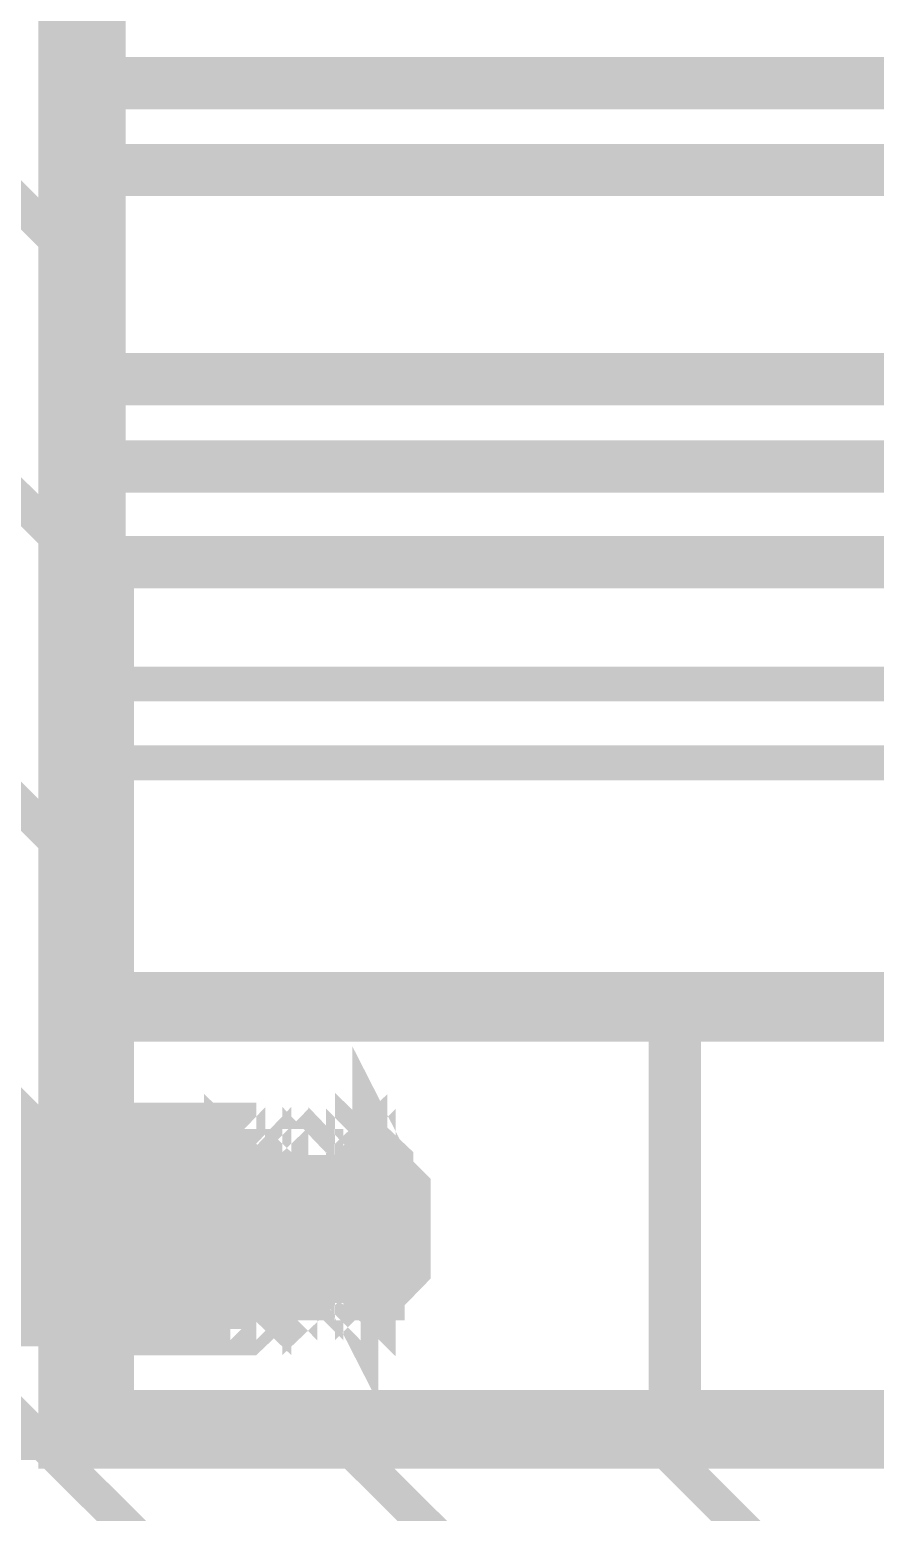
# Model space of a CAD drawing. Extents: x 0.1 to 11.6, y 0.3 to 16.2.
# Drawn here: x 5.2783 to 5.44, y 13.035 to 13.3185 of the extents above; entities that cross this region are included whole.
import ezdxf

# ---------------------------------------------------------------- set-up
doc = ezdxf.new("R2010")
doc.units = 0
doc.header["$MEASUREMENT"] = 0

msp = doc.modelspace()

# ---------------------------------------------------------------- linework, layer by layer
at = {"color": 254, "const_width": 0.00667}
for points in [[(5.26167, 13.7783), (7.47999, 13.7783), (7.47999, 14.1017), (4.96001, 14.1017), (4.96001, 12.725), (7.47999, 12.725), (7.47999, 13.0483), (5.26167, 13.0483)], [(7.47999, 13.0483), (5.285, 13.0483), (5.285, 13.7783), (7.47999, 13.7783)], [(5.285, 13.2767), (4.96001, 13.6017)], [(5.285, 13.22), (4.96001, 13.5433)], [(5.285, 13.1617), (4.96001, 13.4867)], [(5.285, 13.1033), (4.96001, 13.4267)], [(5.60499, 12.725), (4.96001, 13.3683)], [(5.66336, 12.725), (5.33832, 13.0483)], [(5.72168, 12.725), (5.39833, 13.0483)]]:
    msp.add_lwpolyline(points, dxfattribs=at)
at = {"color": 0}
for points, const_width in [([(9.14501, 13.7783), (5.29167, 13.7783), (5.285, 13.7783), (5.285, 13.6983), (5.285, 13.13), (5.29167, 13.13), (5.29167, 13.0483), (9.14501, 13.0483)], 0.01), ([(5.29167, 13.13), (5.29167, 13.6983)], 0.01), ([(6.04665, 13.3083), (5.39501, 13.3083), (5.38336, 13.3083), (5.37001, 13.3083), (5.35835, 13.3083), (5.34831, 13.3083), (5.33664, 13.3083), (5.32667, 13.3083), (5.31668, 13.3083), (5.30832, 13.3083), (5.30003, 13.3083), (5.29167, 13.3083)], 0.01), ([(6.04665, 13.2917), (5.39501, 13.2917), (5.38336, 13.2917), (5.37001, 13.2917), (5.35835, 13.2917), (5.34831, 13.2917), (5.33664, 13.2917), (5.32667, 13.2917), (5.31668, 13.2917), (5.30832, 13.2917), (5.30003, 13.2917), (5.29167, 13.2917)], 0.01), ([(6.04665, 13.2517), (5.39501, 13.2517), (5.38336, 13.2517), (5.37001, 13.2517), (5.35835, 13.2517), (5.34831, 13.2517), (5.33664, 13.2517), (5.32667, 13.2517), (5.31668, 13.2517), (5.30832, 13.2517), (5.30003, 13.2517), (5.29167, 13.2517)], 0.01), ([(6.04665, 13.235), (5.39501, 13.235), (5.38336, 13.235), (5.37001, 13.235), (5.35835, 13.235), (5.34831, 13.235), (5.33664, 13.235), (5.32667, 13.235), (5.31668, 13.235), (5.30832, 13.235), (5.30003, 13.235), (5.29167, 13.235)], 0.01), ([(5.29167, 13.2167), (9.14501, 13.2167)], 0.01), ([(5.29497, 13.2167), (5.29497, 13.1367)], 0.00667), ([(5.39501, 13.1934), (5.38336, 13.1934), (5.37169, 13.1934), (5.36003, 13.1934), (5.34999, 13.1934), (5.33832, 13.1934), (5.32835, 13.1934), (5.31836, 13.1934), (5.31, 13.1934), (5.30003, 13.1934), (5.29167, 13.1934)], 0.00667), ([(6.50836, 13.1934), (5.39501, 13.1934)], 0.00667), ([(5.39501, 13.1783), (6.50836, 13.1783), (6.50836, 13.1934)], 0.00667), ([(5.39501, 13.1783), (5.38336, 13.1783), (5.37169, 13.1783), (5.36003, 13.1783), (5.34999, 13.1783), (5.33832, 13.1783), (5.32835, 13.1783), (5.31836, 13.1783), (5.31, 13.1783), (5.30003, 13.1783), (5.29167, 13.1783)], 0.00667), ([(5.29497, 13.1283), (5.29335, 13.1283), (5.29167, 13.1283), (5.29167, 13.13), (5.29167, 13.1317), (5.29167, 13.1334), (5.29167, 13.1367)], 0.00667), ([(5.29497, 13.1367), (5.29335, 13.1367), (5.29335, 13.135), (5.29167, 13.135), (6.04665, 13.135)], 0.00667), ([(5.29497, 13.1367), (5.29497, 13.1334), (5.29497, 13.1317), (5.29335, 13.13), (5.29167, 13.1283)], 0.00667), ([(5.29167, 13.1367), (5.29497, 13.1367)], 0.00667), ([(5.29167, 13.1317), (5.29167, 13.1334), (5.29335, 13.135), (5.29335, 13.1367), (5.29497, 13.1367)], 0.00667), ([(5.29497, 13.1283), (5.29497, 13.1317), (5.29497, 13.1334), (5.29335, 13.135), (5.29167, 13.135)], 0.00667), ([(5.29167, 13.135), (5.29335, 13.135)], 0.00667), ([(5.40001, 13.1317), (5.40001, 13.135), (5.40001, 13.055)], 0.00667), ([(5.40332, 13.135), (5.40332, 13.055)], 0.00667), ([(5.29167, 13.0483), (5.285, 13.0483), (5.285, 13.13)], 0.01), ([(5.29497, 13.1283), (5.29335, 13.13), (5.29167, 13.1317), (5.49164, 13.1317)], 0.00667), ([(5.29167, 13.1283), (5.29167, 13.13), (9.14501, 13.13)], 0.01), ([(5.29167, 13.13), (5.29167, 13.1283)], 0.00667), ([(5.29497, 13.1283), (5.29497, 13.055), (5.29497, 13.0533), (5.29497, 13.05), (5.29335, 13.0483), (5.29167, 13.0483)], 0.00667), ([(5.29167, 13.1283), (5.29497, 13.1283)], 0.00667), ([(5.29167, 13.1083), (5.29335, 13.1083), (5.29167, 13.1033), (5.29167, 13.1), (5.29167, 13.0933), (5.29335, 13.09), (5.29167, 13.0833), (5.29167, 13.08), (5.29167, 13.0733), (5.29335, 13.07), (5.29167, 13.07)], 0.01), ([(5.29335, 13.1083), (5.31668, 13.1083), (5.31668, 13.1033), (5.31668, 13.1), (5.31668, 13.1017), (5.31668, 13.1033), (5.31668, 13.105), (5.31668, 13.1067), (5.31668, 13.1083)], 0.01), ([(5.32497, 13.1033), (5.32497, 13.1017), (5.32335, 13.1), (5.32335, 13.1017), (5.32167, 13.1033), (5.31999, 13.1033), (5.31999, 13.1017), (5.31836, 13.1), (5.31836, 13.1017), (5.31668, 13.1033), (5.31668, 13.1017), (5.31836, 13.0983), (5.31836, 13.0933), (5.31836, 13.09), (5.31836, 13.0833), (5.31836, 13.08), (5.31836, 13.0767), (5.31999, 13.0767), (5.31999, 13.0783), (5.32167, 13.08), (5.32167, 13.0783), (5.32335, 13.0767), (5.32335, 13.08), (5.32167, 13.0833), (5.32167, 13.09), (5.32167, 13.0933), (5.32167, 13.0983), (5.32167, 13.1017), (5.31999, 13.1033)], 0.01), ([(5.34668, 13.0783), (5.34668, 13.0817), (5.34668, 13.0833), (5.34668, 13.0866), (5.34668, 13.0917), (5.34668, 13.095), (5.34668, 13.0983), (5.34668, 13.1017), (5.345, 13.1033), (5.345, 13.1017)], 0.01), ([(5.32835, 13.1033), (5.32835, 13.1017), (5.32667, 13.1), (5.32667, 13.1017), (5.32667, 13.1033), (5.32497, 13.1033), (5.32497, 13.1017), (5.32667, 13.0983), (5.32667, 13.0933), (5.32667, 13.09), (5.32667, 13.0833), (5.32667, 13.08), (5.32667, 13.0767), (5.32667, 13.0783), (5.32667, 13.08), (5.32497, 13.0783), (5.32497, 13.0767), (5.32335, 13.0767), (5.32335, 13.08), (5.32335, 13.0833), (5.32335, 13.09), (5.32335, 13.0933), (5.32167, 13.0983), (5.32167, 13.1017), (5.32167, 13.1033)], 0.01), ([(5.33501, 13.1033), (5.33333, 13.1033), (5.33165, 13.1017), (5.33165, 13.1), (5.33003, 13.1017), (5.33003, 13.1033), (5.32835, 13.1033), (5.32835, 13.1017), (5.33003, 13.0983), (5.33003, 13.0933), (5.33003, 13.09), (5.33003, 13.0833), (5.33003, 13.08), (5.33003, 13.0767), (5.33165, 13.0767), (5.33003, 13.0783), (5.32835, 13.08), (5.32835, 13.0783), (5.32667, 13.0767), (5.32667, 13.08), (5.32667, 13.0833), (5.32667, 13.09), (5.32667, 13.0933), (5.32667, 13.0983), (5.32667, 13.1017), (5.32667, 13.1033)], 0.01), ([(5.285, 13.105), (5.20503, 13.105)], 0.01), ([(5.27501, 13.0833), (5.27669, 13.0883), (5.27669, 13.0933), (5.27669, 13.0983), (5.27669, 13.1), (5.27669, 13.1017), (5.27669, 13.1), (5.27832, 13.0983), (5.27832, 13.0933), (5.27832, 13.0883), (5.27832, 13.0833), (5.27832, 13.08), (5.27832, 13.0767), (5.27832, 13.075), (5.28, 13.0767), (5.28, 13.08), (5.28, 13.0833), (5.28, 13.0883), (5.28, 13.0933), (5.28, 13.0983), (5.28168, 13.1), (5.28168, 13.1017), (5.28168, 13.1), (5.28168, 13.0983), (5.28168, 13.0933), (5.28168, 13.0883), (5.28168, 13.0833), (5.28331, 13.08), (5.28331, 13.0767), (5.28331, 13.075), (5.28331, 13.0767), (5.28331, 13.08), (5.28331, 13.0833), (5.285, 13.0883), (5.285, 13.0933), (5.285, 13.0983), (5.285, 13.1), (5.285, 13.1017), (5.285, 13.1), (5.285, 13.0983), (5.28668, 13.0933), (5.28668, 13.0883), (5.28668, 13.0833), (5.28668, 13.08), (5.28668, 13.0767), (5.28668, 13.075), (5.28668, 13.0767), (5.28836, 13.08), (5.28836, 13.0833), (5.28836, 13.0883), (5.28836, 13.0933), (5.28836, 13.0983), (5.28836, 13.1), (5.28999, 13.1017), (5.28999, 13.1), (5.28999, 13.0983), (5.28999, 13.0933), (5.28999, 13.0883), (5.28999, 13.0833), (5.28999, 13.08), (5.29167, 13.0767), (5.29167, 13.075), (5.29167, 13.0767), (5.29167, 13.08), (5.29167, 13.0833), (5.29167, 13.0883), (5.29335, 13.0933), (5.29335, 13.0983), (5.29335, 13.1), (5.29335, 13.1017), (5.29335, 13.1), (5.29335, 13.0983), (5.29335, 13.0933), (5.29497, 13.0883), (5.29497, 13.0833), (5.29497, 13.08), (5.29497, 13.0767), (5.29497, 13.075), (5.29497, 13.0767), (5.29665, 13.08), (5.29665, 13.0833), (5.29665, 13.0883), (5.29665, 13.0933), (5.29665, 13.0983), (5.29665, 13.1), (5.29665, 13.1017), (5.29833, 13.1), (5.29833, 13.0983), (5.29833, 13.0933), (5.29833, 13.0883), (5.29833, 13.0833), (5.29833, 13.08), (5.29833, 13.0767), (5.30003, 13.075), (5.30003, 13.0767), (5.30003, 13.08), (5.30003, 13.0833), (5.30003, 13.0883), (5.30003, 13.0933), (5.30165, 13.0983), (5.30165, 13.1), (5.30165, 13.1017), (5.30165, 13.1), (5.30165, 13.0983), (5.30165, 13.0933), (5.30165, 13.0883), (5.30333, 13.0833), (5.30333, 13.08), (5.30333, 13.0767), (5.30333, 13.075), (5.30333, 13.0767), (5.30333, 13.08), (5.30501, 13.0833), (5.30501, 13.0883), (5.30501, 13.0933), (5.30501, 13.0983), (5.30501, 13.1), (5.30501, 13.1017), (5.30501, 13.1), (5.30664, 13.0983), (5.30664, 13.0933), (5.30664, 13.0883), (5.30664, 13.0833), (5.30664, 13.08), (5.30664, 13.0767), (5.30832, 13.075), (5.30832, 13.0767), (5.30832, 13.08), (5.30832, 13.0833), (5.30832, 13.0883), (5.30832, 13.0933), (5.30832, 13.0983), (5.31, 13.1), (5.31, 13.1017), (5.31, 13.1), (5.31, 13.0983), (5.31, 13.0933), (5.31, 13.0883), (5.31, 13.0833), (5.31168, 13.08), (5.31168, 13.0767), (5.31168, 13.075), (5.31168, 13.0767), (5.31168, 13.08), (5.31168, 13.0833), (5.31332, 13.0883), (5.31332, 13.0933), (5.31332, 13.0983), (5.31332, 13.1), (5.31332, 13.1017), (5.31332, 13.1), (5.31332, 13.0983), (5.315, 13.0933), (5.315, 13.0883), (5.315, 13.0833), (5.315, 13.08), (5.315, 13.0767), (5.315, 13.075), (5.31668, 13.0767), (5.31668, 13.08), (5.31668, 13.0833), (5.31668, 13.0883), (5.31668, 13.0933), (5.31668, 13.0983), (5.31668, 13.1), (5.31836, 13.1017)], 0.00667), ([(5.29167, 13.075), (5.29167, 13.0767), (5.29167, 13.08), (5.29167, 13.0833), (5.29167, 13.0883), (5.28999, 13.0933), (5.28999, 13.0983), (5.28999, 13.1), (5.28999, 13.1017), (5.28999, 13.1), (5.28999, 13.0983), (5.28999, 13.0933), (5.28836, 13.0883), (5.28836, 13.085), (5.28836, 13.0817), (5.28836, 13.08), (5.28836, 13.0767), (5.28836, 13.075), (5.28836, 13.0767), (5.28836, 13.08), (5.28668, 13.0833), (5.28668, 13.0883), (5.28668, 13.0933), (5.28668, 13.0983), (5.28668, 13.1), (5.28668, 13.1017), (5.285, 13.1), (5.285, 13.0983), (5.285, 13.0933), (5.285, 13.0883), (5.285, 13.085), (5.285, 13.0817), (5.285, 13.08), (5.285, 13.0767), (5.28331, 13.075), (5.28331, 13.0767), (5.28331, 13.08), (5.28331, 13.0833), (5.28331, 13.0883), (5.28331, 13.0933), (5.28168, 13.0983), (5.28168, 13.1), (5.28168, 13.1017), (5.28168, 13.1), (5.28168, 13.0983), (5.28168, 13.0933), (5.28168, 13.0883), (5.28, 13.085), (5.28, 13.0817), (5.28, 13.08), (5.28, 13.0767), (5.28, 13.075), (5.28, 13.0767), (5.28, 13.08), (5.27832, 13.0833), (5.27832, 13.0883), (5.27832, 13.0933), (5.27832, 13.0983), (5.27832, 13.1), (5.27832, 13.1017), (5.27832, 13.1), (5.27669, 13.0983), (5.27669, 13.0933), (5.27669, 13.0883), (5.27669, 13.085), (5.27669, 13.0817), (5.27669, 13.08), (5.27669, 13.0767), (5.27669, 13.075), (5.27501, 13.0767)], 0.00667), ([(5.31836, 13.1017), (5.31836, 13.1), (5.31836, 13.0983), (5.31836, 13.0933), (5.31668, 13.0883), (5.31668, 13.085), (5.31668, 13.0817), (5.31668, 13.08), (5.31668, 13.0767), (5.31668, 13.075), (5.31668, 13.0767), (5.31668, 13.08), (5.315, 13.0833), (5.315, 13.0883), (5.315, 13.0933), (5.315, 13.0983), (5.315, 13.1), (5.315, 13.1017), (5.31332, 13.1), (5.31332, 13.0983), (5.31332, 13.0933), (5.31332, 13.0883), (5.31332, 13.085), (5.31332, 13.0817), (5.31332, 13.08), (5.31332, 13.0767), (5.31168, 13.075), (5.31168, 13.0767), (5.31168, 13.08), (5.31168, 13.0833), (5.31168, 13.0883), (5.31168, 13.0933), (5.31168, 13.0983), (5.31, 13.1), (5.31, 13.1017), (5.31, 13.1), (5.31, 13.0983), (5.31, 13.0933), (5.31, 13.0883), (5.30832, 13.085), (5.30832, 13.0817), (5.30832, 13.08), (5.30832, 13.0767), (5.30832, 13.075), (5.30832, 13.0767), (5.30832, 13.08), (5.30832, 13.0833), (5.30664, 13.0883), (5.30664, 13.0933), (5.30664, 13.0983), (5.30664, 13.1), (5.30664, 13.1017), (5.30664, 13.1), (5.30501, 13.0983), (5.30501, 13.0933), (5.30501, 13.0883), (5.30501, 13.085), (5.30501, 13.0817), (5.30501, 13.08), (5.30501, 13.0767), (5.30501, 13.075), (5.30333, 13.0767), (5.30333, 13.08), (5.30333, 13.0833), (5.30333, 13.0883), (5.30333, 13.0933), (5.30333, 13.0983), (5.30165, 13.1), (5.30165, 13.1017), (5.30165, 13.1), (5.30165, 13.0983), (5.30165, 13.0933), (5.30165, 13.0883), (5.30165, 13.085), (5.30165, 13.0817), (5.30003, 13.08), (5.30003, 13.0767), (5.30003, 13.075), (5.30003, 13.0767), (5.30003, 13.08), (5.30003, 13.0833), (5.30003, 13.0883), (5.29833, 13.0933), (5.29833, 13.0983), (5.29833, 13.1), (5.29833, 13.1017), (5.29833, 13.1), (5.29833, 13.0983), (5.29665, 13.0933), (5.29665, 13.0883), (5.29665, 13.085), (5.29665, 13.0817), (5.29665, 13.08), (5.29665, 13.0767), (5.29665, 13.075), (5.29665, 13.0767), (5.29497, 13.08), (5.29497, 13.0833), (5.29497, 13.0883), (5.29497, 13.0933), (5.29497, 13.0983), (5.29497, 13.1), (5.29335, 13.1017), (5.29335, 13.1), (5.29335, 13.0983), (5.29335, 13.0933), (5.29335, 13.0883), (5.29335, 13.085), (5.29335, 13.0817), (5.29335, 13.08), (5.29167, 13.0767), (5.29167, 13.075)], 0.00667), ([(5.31668, 13.1033), (5.31836, 13.1033)], 0.01), ([(5.33003, 13.1033), (5.33003, 13.1017), (5.33003, 13.0983), (5.33003, 13.0933), (5.33003, 13.09), (5.33165, 13.0833), (5.33165, 13.08), (5.33165, 13.0767), (5.33333, 13.0783), (5.33333, 13.08), (5.33501, 13.0783), (5.33501, 13.0767), (5.33664, 13.0767)], 0.01), ([(5.33333, 13.1033), (5.33333, 13.1017), (5.33333, 13.0983), (5.33501, 13.0933), (5.33501, 13.09), (5.33501, 13.0833), (5.33501, 13.08), (5.33501, 13.0767)], 0.01), ([(5.33664, 13.1033), (5.33832, 13.1033)], 0.01), ([(5.34169, 13.1033), (5.34332, 13.1033)], 0.01), ([(5.285, 13.1033), (5.20503, 13.1033)], 0.00667), ([(5.27669, 13.1017), (5.27669, 13.1), (5.27501, 13.0983)], 0.00667), ([(5.27832, 13.1017), (5.27669, 13.1017)], 0.00667), ([(5.28, 13.0983), (5.27832, 13.1), (5.27832, 13.1017)], 0.00667), ([(5.28168, 13.1017), (5.28, 13.1), (5.28, 13.0983)], 0.00667), ([(5.28331, 13.0983), (5.28331, 13.1), (5.28168, 13.1017)], 0.00667), ([(5.28168, 13.1017), (5.28331, 13.1017)], 0.00667), ([(5.285, 13.1017), (5.285, 13.1), (5.28331, 13.0983)], 0.00667), ([(5.29167, 13.1033), (5.285, 13.1033)], 0.00667), ([(5.28668, 13.1017), (5.285, 13.1017)], 0.00667), ([(5.28836, 13.0983), (5.28668, 13.1), (5.28668, 13.1017)], 0.00667), ([(5.28999, 13.1017), (5.28836, 13.1), (5.28836, 13.0983)], 0.00667), ([(5.29167, 13.0983), (5.29167, 13.1), (5.28999, 13.1017)], 0.00667), ([(5.28999, 13.1017), (5.29167, 13.1017)], 0.00667), ([(5.29335, 13.0767), (5.29335, 13.0783), (5.29335, 13.08), (5.29335, 13.0817), (5.29335, 13.0833), (5.29335, 13.0866), (5.29335, 13.0883), (5.29335, 13.0917), (5.29335, 13.0933), (5.29335, 13.095), (5.29335, 13.0967), (5.29335, 13.0983), (5.29335, 13.1), (5.29167, 13.1017)], 0.00667), ([(5.29335, 13.1017), (5.29167, 13.1), (5.29167, 13.0983)], 0.00667), ([(5.31668, 13.09), (5.31668, 13.0933), (5.31668, 13.1), (5.31668, 13.0967), (5.31668, 13.0933), (5.31668, 13.09), (5.31668, 13.0866), (5.31668, 13.0833), (5.31668, 13.0817), (5.31668, 13.08), (5.31668, 13.0733), (5.31668, 13.07), (5.29335, 13.07)], 0.01), ([(5.29335, 13.1), (5.31668, 13.1), (5.31836, 13.1017)], 0.00667), ([(5.29335, 13.1017), (5.29497, 13.1017)], 0.00667), ([(5.29497, 13.0983), (5.29497, 13.1), (5.29497, 13.1017)], 0.00667), ([(5.29665, 13.1017), (5.29665, 13.1), (5.29497, 13.0983)], 0.00667), ([(5.29833, 13.1017), (5.29665, 13.1017)], 0.00667), ([(5.30003, 13.0983), (5.29833, 13.1), (5.29833, 13.1017)], 0.00667), ([(5.30165, 13.1017), (5.30003, 13.1), (5.30003, 13.0983)], 0.00667), ([(5.30333, 13.0983), (5.30333, 13.1), (5.30165, 13.1017)], 0.00667), ([(5.30165, 13.1017), (5.30333, 13.1017)], 0.00667), ([(5.30501, 13.1017), (5.30501, 13.1), (5.30333, 13.0983)], 0.00667), ([(5.30664, 13.1017), (5.30501, 13.1017)], 0.00667), ([(5.30832, 13.0983), (5.30664, 13.1), (5.30664, 13.1017)], 0.00667), ([(5.31, 13.1017), (5.30832, 13.1), (5.30832, 13.0983)], 0.00667), ([(5.31168, 13.0983), (5.31168, 13.1), (5.31, 13.1017)], 0.00667), ([(5.31, 13.1017), (5.31168, 13.1017)], 0.00667), ([(5.31332, 13.1017), (5.31332, 13.1), (5.31168, 13.0983)], 0.00667), ([(5.315, 13.1017), (5.31332, 13.1017)], 0.00667), ([(5.31668, 13.0983), (5.315, 13.1), (5.315, 13.1017)], 0.00667), ([(5.31668, 13.1017), (5.31668, 13.0983), (5.31668, 13.0933), (5.31668, 13.09), (5.31836, 13.0833), (5.31836, 13.08), (5.31836, 13.0767)], 0.01), ([(5.31836, 13.1017), (5.31668, 13.1), (5.31668, 13.0983)], 0.00667), ([(5.31836, 13.1), (5.31836, 13.1017)], 0.00667), ([(5.31836, 13.075), (5.31836, 13.0767), (5.31836, 13.0783), (5.31836, 13.08), (5.31836, 13.0833), (5.31836, 13.085), (5.31836, 13.0883), (5.31836, 13.0917), (5.31836, 13.095), (5.31836, 13.0967), (5.31836, 13.0983), (5.31836, 13.1), (5.31836, 13.1017)], 0.00667), ([(5.32335, 13.1017), (5.32167, 13.1), (5.32167, 13.0983), (5.32167, 13.0933), (5.32167, 13.0883), (5.32167, 13.085), (5.32167, 13.0817), (5.32167, 13.08), (5.31999, 13.0767), (5.31999, 13.075)], 0.00667), ([(5.31999, 13.075), (5.31999, 13.0767), (5.31999, 13.08), (5.31999, 13.0833), (5.31999, 13.0883), (5.32167, 13.0933), (5.32167, 13.0983), (5.32167, 13.1), (5.32167, 13.1017)], 0.00667), ([(5.32335, 13.075), (5.32335, 13.0767), (5.32497, 13.08), (5.32497, 13.0833), (5.32497, 13.0883), (5.32497, 13.0933), (5.32497, 13.0983), (5.32497, 13.1), (5.32497, 13.1017)], 0.00667), ([(5.32667, 13.1017), (5.32667, 13.1), (5.32667, 13.0983), (5.32497, 13.0933), (5.32497, 13.0883), (5.32497, 13.085), (5.32497, 13.0817), (5.32497, 13.08), (5.32497, 13.0767), (5.32497, 13.075)], 0.00667), ([(5.33003, 13.1017), (5.33003, 13.1), (5.33003, 13.0983), (5.33003, 13.0933), (5.33003, 13.0883), (5.33003, 13.085), (5.33003, 13.0817), (5.32835, 13.08), (5.32835, 13.0767), (5.32835, 13.075)], 0.00667), ([(5.32835, 13.075), (5.32835, 13.0767), (5.32835, 13.08), (5.32835, 13.0833), (5.32835, 13.0883), (5.32835, 13.0933), (5.33003, 13.0983), (5.33003, 13.1), (5.33003, 13.1017)], 0.00667), ([(5.33165, 13.075), (5.33165, 13.0767), (5.33165, 13.08), (5.33333, 13.0833), (5.33333, 13.0883), (5.33333, 13.0933), (5.33333, 13.0983), (5.33333, 13.1), (5.33333, 13.1017)], 0.00667), ([(5.33501, 13.1017), (5.33501, 13.1), (5.33501, 13.0983), (5.33333, 13.0933), (5.33333, 13.0883), (5.33333, 13.085), (5.33333, 13.0817), (5.33333, 13.08), (5.33333, 13.0767), (5.33333, 13.075)], 0.00667), ([(5.33832, 13.1017), (5.33832, 13.1), (5.33832, 13.0983), (5.33832, 13.0933), (5.33832, 13.0883), (5.33832, 13.085), (5.33664, 13.0817), (5.33664, 13.08), (5.33664, 13.0767), (5.33664, 13.075)], 0.00667), ([(5.33664, 13.075), (5.33664, 13.0767), (5.33664, 13.08), (5.33664, 13.0833), (5.33664, 13.0883), (5.33664, 13.0933), (5.33664, 13.0983), (5.33832, 13.1), (5.33832, 13.1017)], 0.00667), ([(5.34332, 13.1017), (5.34332, 13.1), (5.34169, 13.0983), (5.34169, 13.0933), (5.34169, 13.0883), (5.34169, 13.085), (5.34169, 13.0817), (5.34169, 13.08), (5.34169, 13.0767), (5.34, 13.075)], 0.00667), ([(5.34, 13.075), (5.34, 13.0767), (5.34, 13.08), (5.34, 13.0833), (5.34169, 13.0883), (5.34169, 13.0933), (5.34169, 13.0983), (5.34169, 13.1), (5.34169, 13.1017)], 0.00667), ([(5.34668, 13.1), (5.34831, 13.1)], 0.01), ([(5.27669, 13.0783), (5.27669, 13.08), (5.27669, 13.0817), (5.27669, 13.085), (5.27669, 13.0883), (5.27669, 13.0917), (5.27669, 13.095), (5.27501, 13.0983)], 0.00667), ([(5.27501, 13.0983), (5.27669, 13.0983)], 0.00667), ([(5.28, 13.0983), (5.27832, 13.095), (5.27832, 13.0917), (5.27832, 13.0883), (5.27832, 13.085), (5.27832, 13.0817), (5.27832, 13.08)], 0.00667), ([(5.28168, 13.0783), (5.28168, 13.08), (5.28168, 13.0817), (5.28, 13.085), (5.28, 13.0883), (5.28, 13.0917), (5.28, 13.095), (5.28, 13.0983)], 0.00667), ([(5.28, 13.0983), (5.28168, 13.0983)], 0.00667), ([(5.28331, 13.0983), (5.28331, 13.095), (5.28331, 13.0917), (5.28331, 13.0883), (5.28168, 13.085), (5.28168, 13.0817), (5.28168, 13.08)], 0.00667), ([(5.285, 13.0783), (5.285, 13.08), (5.285, 13.0817), (5.285, 13.085), (5.285, 13.0883), (5.285, 13.0917), (5.28331, 13.095), (5.28331, 13.0983)], 0.00667), ([(5.28331, 13.0983), (5.285, 13.0983)], 0.00667), ([(5.28668, 13.0983), (5.28668, 13.095), (5.28668, 13.0917), (5.28668, 13.0883), (5.28668, 13.085), (5.28668, 13.0817), (5.28668, 13.08), (5.285, 13.0783)], 0.00667), ([(5.28999, 13.0783), (5.28999, 13.08), (5.28836, 13.0817), (5.28836, 13.085), (5.28836, 13.0883), (5.28836, 13.0917), (5.28836, 13.095), (5.28836, 13.0983)], 0.00667), ([(5.28836, 13.0983), (5.28999, 13.0983)], 0.00667), ([(5.29167, 13.0983), (5.29167, 13.095), (5.29167, 13.0917), (5.28999, 13.0883), (5.28999, 13.085), (5.28999, 13.0817), (5.28999, 13.08)], 0.00667), ([(5.29335, 13.0783), (5.29335, 13.08), (5.29335, 13.0817), (5.29335, 13.085), (5.29335, 13.0883), (5.29167, 13.0917), (5.29167, 13.095), (5.29167, 13.0983)], 0.00667), ([(5.29167, 13.0983), (5.29335, 13.0983)], 0.00667), ([(5.29497, 13.0983), (5.29497, 13.095), (5.29497, 13.0917), (5.29497, 13.0883), (5.29497, 13.085), (5.29497, 13.0817), (5.29335, 13.08)], 0.00667), ([(5.29833, 13.0783), (5.29833, 13.08), (5.29665, 13.0817), (5.29665, 13.085), (5.29665, 13.0883), (5.29665, 13.0917), (5.29665, 13.095), (5.29665, 13.0983), (5.29497, 13.0983)], 0.00667), ([(5.29497, 13.0983), (5.29665, 13.0983)], 0.00667), ([(5.30003, 13.0983), (5.30003, 13.095), (5.29833, 13.0917), (5.29833, 13.0883), (5.29833, 13.085), (5.29833, 13.0817), (5.29833, 13.08)], 0.00667), ([(5.30165, 13.0783), (5.30165, 13.08), (5.30165, 13.0817), (5.30165, 13.085), (5.30003, 13.0883), (5.30003, 13.0917), (5.30003, 13.095), (5.30003, 13.0983)], 0.00667), ([(5.30003, 13.0983), (5.30165, 13.0983)], 0.00667), ([(5.30333, 13.0983), (5.30333, 13.095), (5.30333, 13.0917), (5.30333, 13.0883), (5.30333, 13.085), (5.30165, 13.0817), (5.30165, 13.08)], 0.00667), ([(5.30501, 13.0783), (5.30501, 13.08), (5.30501, 13.0817), (5.30501, 13.085), (5.30501, 13.0883), (5.30501, 13.0917), (5.30501, 13.095), (5.30333, 13.0983)], 0.00667), ([(5.30333, 13.0983), (5.30501, 13.0983)], 0.00667), ([(5.30832, 13.0983), (5.30664, 13.095), (5.30664, 13.0917), (5.30664, 13.0883), (5.30664, 13.085), (5.30664, 13.0817), (5.30664, 13.08)], 0.00667), ([(5.31, 13.0783), (5.31, 13.08), (5.31, 13.0817), (5.31, 13.085), (5.30832, 13.0883), (5.30832, 13.0917), (5.30832, 13.095), (5.30832, 13.0983)], 0.00667), ([(5.30832, 13.0983), (5.31, 13.0983)], 0.00667), ([(5.31168, 13.0983), (5.31168, 13.095), (5.31168, 13.0917), (5.31168, 13.0883), (5.31, 13.085), (5.31, 13.0817), (5.31, 13.08)], 0.00667), ([(5.31332, 13.0783), (5.31332, 13.08), (5.31332, 13.0817), (5.31332, 13.085), (5.31332, 13.0883), (5.31332, 13.0917), (5.31168, 13.095), (5.31168, 13.0983)], 0.00667), ([(5.31168, 13.0983), (5.31332, 13.0983)], 0.00667), ([(5.315, 13.0983), (5.315, 13.095), (5.315, 13.0917), (5.315, 13.0883), (5.315, 13.085), (5.315, 13.0817), (5.315, 13.08)], 0.00667), ([(5.31668, 13.1), (5.31668, 13.0983), (5.31668, 13.0967), (5.31668, 13.095), (5.31668, 13.0933), (5.31668, 13.0917), (5.31668, 13.0883), (5.31668, 13.0866), (5.31668, 13.0833), (5.31668, 13.0817), (5.31668, 13.08), (5.31668, 13.0783), (5.31668, 13.0767), (5.31836, 13.075)], 0.00667), ([(5.31668, 13.0833), (5.31668, 13.085), (5.31668, 13.0883), (5.31668, 13.0917), (5.31668, 13.095), (5.31668, 13.0983)], 0.00667), ([(5.31668, 13.0983), (5.31836, 13.0983)], 0.00667), ([(5.32167, 13.08), (5.31999, 13.0817), (5.31999, 13.085), (5.31999, 13.09), (5.31999, 13.0933), (5.31999, 13.0967), (5.31999, 13.0983), (5.31836, 13.0983)], 0.01), ([(5.31999, 13.0983), (5.31999, 13.095), (5.31999, 13.0917), (5.31836, 13.0883), (5.31836, 13.085), (5.31836, 13.0817), (5.31836, 13.08)], 0.00667), ([(5.31999, 13.0983), (5.32167, 13.0983)], 0.00667), ([(5.31999, 13.0983), (5.32167, 13.0983)], 0.00667), ([(5.32335, 13.0983), (5.32335, 13.095), (5.32335, 13.0917), (5.32335, 13.0883), (5.32335, 13.085), (5.32335, 13.0817), (5.32167, 13.08)], 0.00667), ([(5.32667, 13.08), (5.32497, 13.08), (5.32497, 13.0817), (5.32497, 13.085), (5.32497, 13.09), (5.32497, 13.0933), (5.32497, 13.0967), (5.32335, 13.0983)], 0.01), ([(5.32335, 13.0983), (5.32497, 13.0983)], 0.00667), ([(5.32335, 13.0983), (5.32497, 13.0983)], 0.00667), ([(5.32835, 13.08), (5.32835, 13.0817), (5.32835, 13.085), (5.32835, 13.09), (5.32835, 13.0933), (5.32667, 13.0967), (5.32667, 13.0983)], 0.01), ([(5.32835, 13.0983), (5.32835, 13.095), (5.32667, 13.0917), (5.32667, 13.0883), (5.32667, 13.085), (5.32667, 13.0817), (5.32667, 13.08)], 0.00667), ([(5.32835, 13.0983), (5.33003, 13.0983)], 0.00667), ([(5.32835, 13.0983), (5.33003, 13.0983)], 0.00667), ([(5.33333, 13.08), (5.33333, 13.0817), (5.33333, 13.085), (5.33333, 13.09), (5.33165, 13.0933), (5.33165, 13.0967), (5.33165, 13.0983)], 0.01), ([(5.33165, 13.0983), (5.33165, 13.095), (5.33165, 13.0917), (5.33165, 13.0883), (5.33165, 13.085), (5.33003, 13.0817), (5.33003, 13.08)], 0.00667), ([(5.33165, 13.0983), (5.33333, 13.0983)], 0.00667), ([(5.33165, 13.0983), (5.33333, 13.0983)], 0.00667), ([(5.33664, 13.08), (5.33664, 13.0817), (5.33664, 13.085), (5.33664, 13.09), (5.33664, 13.0933), (5.33664, 13.0967), (5.33664, 13.0983)], 0.01), ([(5.33664, 13.0983), (5.33501, 13.095), (5.33501, 13.0917), (5.33501, 13.0883), (5.33501, 13.085), (5.33501, 13.0817), (5.33501, 13.08)], 0.00667), ([(5.33664, 13.0983), (5.33832, 13.0983)], 0.00667), ([(5.33664, 13.0983), (5.33832, 13.0983)], 0.00667), ([(5.34, 13.0983), (5.34, 13.095), (5.34, 13.0917), (5.34, 13.0883), (5.33832, 13.085), (5.33832, 13.0817), (5.33832, 13.08)], 0.00667), ([(5.34169, 13.08), (5.34169, 13.0817), (5.34, 13.085), (5.34, 13.09), (5.34, 13.0933), (5.34, 13.0967), (5.34, 13.0983)], 0.01), ([(5.34, 13.0983), (5.34169, 13.0983)], 0.00667), ([(5.34, 13.0983), (5.34169, 13.0983)], 0.00667), ([(5.34668, 13.08), (5.345, 13.0817), (5.345, 13.085), (5.345, 13.09), (5.345, 13.0933), (5.345, 13.0967), (5.345, 13.0983), (5.34332, 13.0983)], 0.01), ([(5.34332, 13.0983), (5.34332, 13.095), (5.34332, 13.0917), (5.34332, 13.0883), (5.34332, 13.085), (5.34332, 13.0817), (5.34332, 13.08)], 0.00667), ([(5.34332, 13.075), (5.345, 13.0767), (5.345, 13.08), (5.345, 13.0833), (5.345, 13.0883), (5.345, 13.0933), (5.345, 13.0983)], 0.00667), ([(5.345, 13.0983), (5.34668, 13.0983)], 0.00667), ([(5.345, 13.075), (5.345, 13.0767), (5.345, 13.08), (5.345, 13.0817), (5.345, 13.085), (5.34668, 13.0883), (5.34668, 13.0933), (5.34668, 13.0967), (5.34668, 13.0983), (5.34831, 13.0983)], 0.00667), ([(5.345, 13.0983), (5.345, 13.0967), (5.345, 13.095), (5.345, 13.0933), (5.345, 13.09), (5.345, 13.0883), (5.345, 13.0866), (5.345, 13.085)], 0.00667), ([(5.345, 13.0983), (5.34668, 13.0983)], 0.00667), ([(5.34831, 13.0983), (5.34831, 13.095), (5.34831, 13.0917), (5.34668, 13.0883), (5.34668, 13.085), (5.34668, 13.0817), (5.34668, 13.08)], 0.00667), ([(5.34831, 13.0983), (5.34831, 13.0967), (5.34831, 13.095), (5.34831, 13.0917), (5.34831, 13.0883), (5.34831, 13.085), (5.34831, 13.0817), (5.34668, 13.08), (5.34668, 13.0783)], 0.00667), ([(5.34831, 13.0983), (5.34999, 13.0983)], 0.00667), ([(5.29335, 13.09), (5.31668, 13.09), (5.31668, 13.0833), (5.31668, 13.08), (5.31668, 13.0783), (5.31836, 13.0767), (5.31999, 13.0767)], 0.01), ([(5.31668, 13.08), (5.31836, 13.08)], 0.01), ([(5.31668, 13.08), (5.31668, 13.0767), (5.31668, 13.075), (5.31668, 13.0733), (5.31668, 13.0717), (5.31668, 13.07)], 0.01), ([(5.31668, 13.08), (5.31836, 13.08)], 0.01), ([(5.27669, 13.075), (5.27669, 13.0767), (5.27832, 13.0783)], 0.00667), ([(5.27669, 13.0783), (5.27832, 13.0767), (5.27832, 13.075)], 0.00667), ([(5.27832, 13.0783), (5.28, 13.0783)], 0.00667), ([(5.28, 13.075), (5.28, 13.0767), (5.28168, 13.0783)], 0.00667), ([(5.28168, 13.0783), (5.28331, 13.0783)], 0.00667), ([(5.28168, 13.0783), (5.28168, 13.0767), (5.28331, 13.075)], 0.00667), ([(5.28331, 13.075), (5.285, 13.0767), (5.285, 13.0783)], 0.00667), ([(5.285, 13.0783), (5.28668, 13.0767), (5.28668, 13.075)], 0.00667), ([(5.28836, 13.075), (5.28836, 13.0767), (5.28999, 13.0783)], 0.00667), ([(5.28999, 13.0783), (5.29167, 13.0783)], 0.00667), ([(5.28999, 13.0783), (5.28999, 13.0767), (5.29167, 13.075)], 0.00667), ([(5.29167, 13.075), (5.29335, 13.0767), (5.29335, 13.0783)], 0.00667), ([(5.29335, 13.0767), (5.29167, 13.075)], 0.00667), ([(5.29335, 13.0783), (5.29497, 13.0783)], 0.00667), ([(5.29335, 13.0783), (5.29497, 13.0767), (5.29497, 13.075)], 0.00667), ([(5.31668, 13.0767), (5.29335, 13.0767)], 0.00667), ([(5.29665, 13.075), (5.29665, 13.0767), (5.29833, 13.0783)], 0.00667), ([(5.29833, 13.0783), (5.30003, 13.0783)], 0.00667), ([(5.29833, 13.0783), (5.29833, 13.0767), (5.30003, 13.075)], 0.00667), ([(5.30003, 13.075), (5.30165, 13.0767), (5.30165, 13.0783)], 0.00667), ([(5.30165, 13.0783), (5.30333, 13.0783)], 0.00667), ([(5.30165, 13.0783), (5.30333, 13.0767), (5.30333, 13.075)], 0.00667), ([(5.30501, 13.075), (5.30501, 13.0767), (5.30664, 13.0783)], 0.00667), ([(5.30501, 13.0783), (5.30664, 13.0767), (5.30664, 13.075)], 0.00667), ([(5.30664, 13.0783), (5.30832, 13.0783)], 0.00667), ([(5.30832, 13.075), (5.31, 13.0767), (5.31, 13.0783)], 0.00667), ([(5.31, 13.0783), (5.31168, 13.0783)], 0.00667), ([(5.31, 13.0783), (5.31, 13.0767), (5.31168, 13.075)], 0.00667), ([(5.31168, 13.075), (5.31332, 13.0767), (5.31332, 13.0783)], 0.00667), ([(5.31332, 13.0783), (5.315, 13.0783)], 0.00667), ([(5.31332, 13.0783), (5.315, 13.0767), (5.315, 13.075)], 0.00667), ([(5.31668, 13.075), (5.31668, 13.0767), (5.31836, 13.0783)], 0.00667), ([(5.31836, 13.0783), (5.31999, 13.0783)], 0.00667), ([(5.31836, 13.0783), (5.31999, 13.0783)], 0.00667), ([(5.32167, 13.0783), (5.32335, 13.0783)], 0.00667), ([(5.32167, 13.0783), (5.32335, 13.0783)], 0.00667), ([(5.32335, 13.0767), (5.32497, 13.0767)], 0.01), ([(5.32667, 13.0767), (5.32835, 13.0767)], 0.01), ([(5.32667, 13.0783), (5.32835, 13.0783)], 0.00667), ([(5.32667, 13.0783), (5.32835, 13.0783)], 0.00667), ([(5.33165, 13.0767), (5.33333, 13.0767)], 0.01), ([(5.33003, 13.0783), (5.33165, 13.0783)], 0.00667), ([(5.33003, 13.0783), (5.33165, 13.0783)], 0.00667), ([(5.33501, 13.0783), (5.33664, 13.0783)], 0.00667), ([(5.33501, 13.0783), (5.33664, 13.0783)], 0.00667), ([(5.33832, 13.0767), (5.34, 13.0767)], 0.01), ([(5.33832, 13.0783), (5.34, 13.0783)], 0.00667), ([(5.33832, 13.0783), (5.34, 13.0783)], 0.00667), ([(5.34332, 13.0767), (5.345, 13.0767)], 0.01), ([(5.34169, 13.0783), (5.34332, 13.0783)], 0.00667), ([(5.34169, 13.0783), (5.34332, 13.0783)], 0.00667), ([(5.34668, 13.0783), (5.34831, 13.0783)], 0.00667), ([(5.34668, 13.0783), (5.34831, 13.0783)], 0.00667), ([(5.20503, 13.0717), (5.285, 13.0717)], 0.01), ([(5.20503, 13.0733), (5.285, 13.0733)], 0.00667), ([(5.27501, 13.075), (5.27669, 13.075)], 0.00667), ([(5.27832, 13.075), (5.28, 13.075)], 0.00667), ([(5.28331, 13.075), (5.285, 13.075)], 0.00667), ([(5.285, 13.0733), (5.29167, 13.0733)], 0.00667), ([(5.28668, 13.075), (5.28836, 13.075)], 0.00667), ([(5.29167, 13.075), (5.29335, 13.075)], 0.00667), ([(5.29497, 13.075), (5.29665, 13.075)], 0.00667), ([(5.30003, 13.075), (5.30165, 13.075)], 0.00667), ([(5.30333, 13.075), (5.30501, 13.075)], 0.00667), ([(5.30832, 13.075), (5.31, 13.075)], 0.00667), ([(5.31168, 13.075), (5.31332, 13.075)], 0.00667), ([(5.315, 13.075), (5.31668, 13.075)], 0.00667), ([(5.31836, 13.075), (5.31999, 13.075)], 0.00667), ([(9.14833, 13.055), (5.51335, 13.055), (5.50999, 13.055), (5.29167, 13.055), (5.29335, 13.055), (5.29497, 13.055)], 0.00667), ([(5.29167, 13.0483), (5.29167, 13.05), (5.29167, 13.0517), (5.29167, 13.055)], 0.00667), ([(5.29167, 13.055), (5.29497, 13.055)], 0.00667), ([(5.29167, 13.05), (5.29167, 13.0517), (5.29335, 13.0533), (5.29335, 13.055), (5.29497, 13.055)], 0.00667)]:
    msp.add_lwpolyline(points, dxfattribs=dict(at, const_width=const_width))
at = {"color": 0, "const_width": 0.01}
for points in [[(5.34668, 13.1), (5.345, 13.1033), (5.345, 13.1017), (5.34332, 13.1), (5.34332, 13.1017), (5.34169, 13.1033), (5.34169, 13.1017), (5.34332, 13.0983), (5.34332, 13.0933), (5.34332, 13.09), (5.34332, 13.0833), (5.34332, 13.08), (5.34332, 13.0767), (5.345, 13.0767), (5.345, 13.0783), (5.34668, 13.08), (5.34668, 13.0783), (5.34999, 13.0817), (5.34999, 13.0833), (5.34999, 13.0866), (5.34999, 13.0883), (5.34999, 13.0917), (5.34999, 13.0933), (5.34999, 13.095), (5.34999, 13.0967), (5.34668, 13.1)], [(5.34332, 13.0767), (5.34332, 13.08), (5.34332, 13.0833), (5.34169, 13.09), (5.34169, 13.0933), (5.34169, 13.0983), (5.34169, 13.1017), (5.34169, 13.1033), (5.34, 13.1017), (5.34, 13.1), (5.33832, 13.1017), (5.33664, 13.1033), (5.33832, 13.1017), (5.33832, 13.0983), (5.33832, 13.0933), (5.33832, 13.09), (5.33832, 13.0833), (5.33832, 13.08), (5.34, 13.0767), (5.34, 13.0783), (5.34169, 13.08), (5.34169, 13.0783), (5.34332, 13.0767)], [(5.33832, 13.0767), (5.33832, 13.08), (5.33832, 13.0833), (5.33832, 13.09), (5.33664, 13.0933), (5.33664, 13.0983), (5.33664, 13.1017), (5.33664, 13.1033), (5.33664, 13.1017), (5.33664, 13.1), (5.33501, 13.1017), (5.33501, 13.1033), (5.33501, 13.1017), (5.33501, 13.0983), (5.33501, 13.0933), (5.33501, 13.09), (5.33501, 13.0833), (5.33664, 13.08), (5.33664, 13.0767), (5.33664, 13.0783), (5.33664, 13.08), (5.33832, 13.0783), (5.33832, 13.0767)], [(5.34668, 13.1), (5.34668, 13.0983), (5.34668, 13.1)]]:
    msp.add_lwpolyline(points, close=True, dxfattribs=at)

doc.saveas('drawing.dxf')
